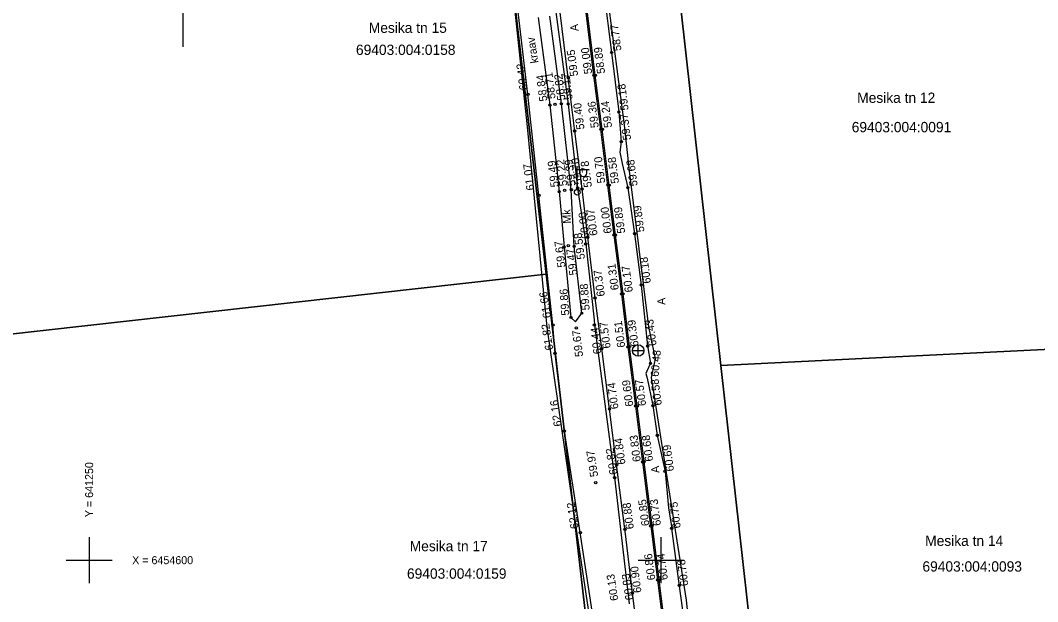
# Model space of a CAD drawing. Extents: x 641037 to 641849, y 6453870 to 6455484.
# Drawn here: x 641244 to 641332.9, y 6454596.4 to 6454647.2 of the extents above; entities that cross this region are included whole.
import ezdxf

# ---------------------------------------------------------------- set-up
doc = ezdxf.new("R2010")
doc.units = 0
for name, color, linetype in [('KKAEV', 7, 'Continuous'), ('KORGUS-EH2000', 7, 'Continuous'), ('MOOTPIIR', 7, 'Continuous'), ('PIIR', 7, 'Continuous'), ('POST', 7, 'Continuous'), ('RAJATIS', 7, 'Continuous'), ('TEE', 7, 'Continuous'), ('VEEKOGU', 7, 'Continuous'), ('VORK', 7, 'Continuous'), ('VORMISTUS', 7, 'Continuous')]:
    doc.layers.add(name, color=color, linetype=linetype)

msp = doc.modelspace()

# ---------------------------------------------------------------- linework, layer by layer
at = {"layer": 'KKAEV'}
for p, q in [((641298.004, 6454617.831), (641298.004, 6454618.831)), ((641297.504, 6454618.331), (641298.504, 6454618.331))]:
    msp.add_line(p, q, dxfattribs=at)
msp.add_circle((641298.004, 6454618.331), 0.5, dxfattribs=at)
at = {"layer": 'KORGUS-EH2000'}
for centre in [(641295.69, 6454644.386), (641291.899, 6454642.173), (641294.157, 6454642.388), (641294.263, 6454642.4), (641288.373, 6454640.722), (641290.287, 6454639.808), (641290.725, 6454639.857), (641291.292, 6454639.9), (641291.889, 6454639.877), (641296.319, 6454639.188), (641292.463, 6454637.515), (641294.754, 6454637.671), (641294.875, 6454637.674), (641296.535, 6454636.588), (641295.362, 6454632.81), (641295.48, 6454632.788), (641289.329, 6454631.897), (641291.099, 6454632.232), (641291.58, 6454632.333), (641292.153, 6454632.385), (641292.718, 6454632.549), (641293.109, 6454632.455), (641297.104, 6454632.568), (641293.605, 6454628.235), (641295.903, 6454628.424), (641296.023, 6454628.427), (641297.7, 6454628.547), (641291.524, 6454627.384), (641291.9, 6454627.488), (641292.413, 6454627.439), (641293.423, 6454627.655), (641298.27, 6454624.056), (641294.242, 6454622.92), (641296.562, 6454623.283), (641296.69, 6454623.287), (641292.126, 6454621.217), (641293.083, 6454621.599), (641290.556, 6454620.574), (641292.605, 6454620.312), (641294.18, 6454620.552), (641294.823, 6454618.505), (641297.127, 6454618.651), (641297.265, 6454618.682), (641298.836, 6454618.734), (641290.738, 6454618.078), (641299.089, 6454617.216), (641295.504, 6454613.206), (641297.798, 6454613.475), (641297.925, 6454613.482), (641299.295, 6454613.52), (641291.556, 6454611.291), (641299.677, 6454610.908), (641296.119, 6454608.356), (641298.39, 6454608.591), (641298.529, 6454608.622), (641300.358, 6454607.765), (641295.949, 6454607.218), (641294.302, 6454606.782), (641292.945, 6454602.409), (641296.848, 6454602.706), (641299.113, 6454602.988), (641299.221, 6454603.008), (641300.949, 6454602.777), (641299.71, 6454598.255), (641299.824, 6454598.262), (641297.513, 6454597.139), (641301.602, 6454597.808)]:
    msp.add_circle(centre, 0.1, dxfattribs=at)
at = {"layer": 'MOOTPIIR'}
for points in [[(641304.022, 6454579.64), (641302.23, 6454596.515), (641299.183, 6454615.96), (641299.512, 6454617.603), (641298.944, 6454620.41), (641297.242, 6454634.03), (641296.824, 6454638.033), (641295.33, 6454649.442), (641297.212, 6454649.681), (641299.542, 6454649.861), (641299.034, 6454655.386), (641294.912, 6454655.386), (641292.403, 6454678.325), (641289.984, 6454703.893), (641291.119, 6454704.61), (641292.314, 6454704.61), (641293.329, 6454704.998), (641293.21, 6454707.895), (641294.852, 6454708.284), (641296.017, 6454710.165), (641296.913, 6454717.573), (641296.286, 6454726.235)], [(641281.058, 6454726.026), (641280.924, 6454719.73), (641279.694, 6454715.81), (641280.769, 6454712.181), (641280.829, 6454708.776), (641281.785, 6454701.847), (641283.398, 6454686.136), (641284.503, 6454675.682), (641284.921, 6454668.095), (641286.549, 6454654.296), (641288.296, 6454637.883), (641290.029, 6454620.38), (641292.269, 6454604.879), (641294.972, 6454586.703)]]:
    msp.add_lwpolyline(points, dxfattribs=at)
at = {"layer": 'PIIR'}
msp.add_lwpolyline([(641303.96, 6454445.92), (641306.49, 6454455.66), (641299.94, 6454538.73), (641295.26, 6454579.15), (641289.95, 6454625), (641283.48, 6454680.88), (641278.73, 6454709.81), (641244.65, 6454671.33), (641263.56, 6454706.01), (641280.97, 6454737.88), (641284.33, 6454744.04), (641288.3, 6454751.28), (641300.85, 6454656.38), (641305.24, 6454617.02), (641309.76, 6454576.76), (641314.52, 6454534.34), (641319.71, 6454490.47), (641325.96, 6454444.21)], dxfattribs=at)
for points in [[(641283.48, 6454680.88), (641289.95, 6454625), (641242.34, 6454619.67), (641218.43, 6454640.23), (641232.83, 6454656.69), (641236.29, 6454655.32), (641244.65, 6454671.33)], [(641300.85, 6454656.38), (641503.5, 6454663.59), (641468.37, 6454625.1), (641305.24, 6454617.02)], [(641289.95, 6454625), (641295.26, 6454579.15), (641233.69, 6454579.14), (641242.34, 6454619.67)], [(641305.24, 6454617.02), (641468.37, 6454625.1), (641433.17, 6454586.67), (641309.76, 6454576.76)]]:
    msp.add_lwpolyline(points, close=True, dxfattribs=at)
at = {"layer": 'POST'}
for p, q in [((641292.682, 6454632.419), (641292.682, 6454634.419)), ((641292.682, 6454634.169), (641293.682, 6454634.169)), ((641292.909, 6454633.848), (641292.909, 6454634.169)), ((641293.521, 6454633.848), (641293.521, 6454634.169)), ((641292.682, 6454632.169), (641292.682, 6454632.169))]:
    msp.add_line(p, q, dxfattribs=at)
msp.add_circle((641292.682, 6454632.169), 0.25, dxfattribs=at)
msp.add_arc((641293.215, 6454633.848), 0.306, 180, 0, dxfattribs=at)
at = {"layer": 'RAJATIS'}
msp.add_lwpolyline([(641289.252, 6454647.454), (641290.287, 6454639.808), (641291.099, 6454632.232), (641291.524, 6454627.384), (641292.126, 6454621.217), (641292.536, 6454620.825), (641293.083, 6454621.599), (641292.413, 6454627.439), (641292.153, 6454632.385), (641291.292, 6454639.9), (641290.276, 6454647.553)], dxfattribs=at)
at = {"layer": 'TEE'}
for points in [[(641298.913, 6454650.194), (641298.628, 6454649.964), (641296.649, 6454649.899), (641295.006, 6454649.723), (641295.69, 6454644.386), (641296.319, 6454639.188), (641296.535, 6454636.588), (641296.393, 6454635.663), (641296.6, 6454634.675), (641297.104, 6454632.568), (641297.7, 6454628.547), (641298.27, 6454624.056), (641298.836, 6454618.734), (641299.089, 6454617.216), (641298.774, 6454616.54), (641298.671, 6454616.317), (641298.802, 6454615.91), (641299.295, 6454613.52), (641299.677, 6454610.908), (641300.358, 6454607.765), (641300.653, 6454604.581), (641300.949, 6454602.777)], [(641298.233, 6454591.221), (641297.513, 6454597.139), (641296.901, 6454602.304), (641296.119, 6454608.356), (641295.504, 6454613.206), (641294.823, 6454618.505), (641294.242, 6454622.92), (641293.605, 6454628.235), (641293.109, 6454632.455), (641292.463, 6454637.515), (641291.899, 6454642.173), (641291.195, 6454647.898)], [(641299.102, 6454602.993), (641298.415, 6454608.57), (641297.806, 6454613.467), (641297.146, 6454618.667), (641296.571, 6454623.272), (641295.904, 6454628.412), (641295.361, 6454632.773), (641294.756, 6454637.659), (641294.144, 6454642.385), (641293.432, 6454648.087)], [(641299.221, 6454603.008), (641298.529, 6454608.622), (641297.925, 6454613.482), (641297.265, 6454618.682), (641296.69, 6454623.287), (641296.023, 6454628.427), (641295.48, 6454632.788), (641294.875, 6454637.674), (641294.263, 6454642.4), (641293.551, 6454648.102)], [(641299.102, 6454602.993), (641299.71, 6454598.255), (641300.397, 6454592.674)], [(641299.221, 6454603.008), (641299.829, 6454598.27), (641300.516, 6454592.689)], [(641308.045, 6454572.693), (641305.469, 6454572.598), (641304.805, 6454572.974), (641304.525, 6454573.301), (641304.193, 6454574.984), (641303.874, 6454576.628), (641303.988, 6454577.777), (641303.815, 6454579.578), (641303.527, 6454580.371), (641303.436, 6454581.343), (641303.228, 6454582.071), (641303.085, 6454583.493), (641303.18, 6454584.646), (641302.759, 6454586.41), (641302.514, 6454588.694), (641302.496, 6454590.25), (641302.171, 6454593.731), (641301.614, 6454597.734), (641300.949, 6454602.777)]]:
    msp.add_lwpolyline(points, dxfattribs=at)
at = {"layer": 'VEEKOGU'}
for points in [[(641295.343, 6454586.574), (641292.945, 6454602.409), (641291.556, 6454611.291), (641290.738, 6454618.078), (641290.556, 6454620.574), (641289.329, 6454631.897), (641288.373, 6454640.722), (641287.397, 6454648.925), (641286.321, 6454659.274), (641285.287, 6454668.774), (641284.84, 6454675.751), (641284.006, 6454684.121), (641283.418, 6454689.903), (641282.857, 6454696.154), (641282.103, 6454703.109), (641281.106, 6454708.747), (641280.925, 6454711.67), (641281.115, 6454712.612), (641282.28, 6454712.859), (641283.318, 6454712.877), (641283.864, 6454712.346), (641284.132, 6454711.525)], [(641284.658, 6454708.995), (641284.54, 6454706.944), (641284.637, 6454705.585), (641285.277, 6454699.116), (641285.911, 6454693.73), (641286.481, 6454687.644), (641287.236, 6454679.978), (641288.097, 6454672.285), (641288.843, 6454664.659), (641289.386, 6454659.668), (641289.839, 6454654.554), (641290.84, 6454647.701), (641291.889, 6454639.877), (641292.718, 6454632.549), (641293.423, 6454627.655), (641294.157, 6454621.001), (641294.18, 6454620.552), (641295.949, 6454607.218), (641297.227, 6454596.174)]]:
    msp.add_lwpolyline(points, dxfattribs=at)
at = {"layer": 'VORK'}
for p, q in [((641250, 6454602), (641250, 6454598)), ((641300, 6454602), (641300, 6454598)), ((641248, 6454600), (641252, 6454600)), ((641298, 6454600), (641302, 6454600))]:
    msp.add_line(p, q, dxfattribs=at)
at = {"layer": 'VORMISTUS'}
msp.add_line((641258.186, 6454663.768), (641258.186, 6454644.872), dxfattribs=at)

# ---------------------------------------------------------------- texts
at = {"layer": 'KORGUS-EH2000'}
for s, rotation, p in [('58.77', 97.55634, (641296.55, 6454644.564)), ('59.05', 97.55634, (641292.759, 6454642.351)), ('59.00', 97.55634, (641293.994, 6454642.546)), ('58.89', 97.55634, (641295.123, 6454642.578)), ('60.42', 97.23934, (641288.336, 6454641.144)), ('58.71', 97.23934, (641290.793, 6454640.368)), ('58.84', 97.23934, (641290.071, 6454640.155)), ('58.82', 97.23934, (641291.643, 6454640.232)), ('59.17', 97.23934, (641292.285, 6454640.299)), ('59.18', 97.55634, (641297.179, 6454639.366)), ('59.40', 97.55634, (641293.323, 6454637.693)), ('59.36', 97.55634, (641294.571, 6454637.839)), ('59.24', 97.55634, (641295.735, 6454637.852)), ('59.37', 97.55634, (641297.395, 6454636.766)), ('61.07', 97.23934, (641288.934, 6454632.378)), ('59.49', 97.23934, (641291.062, 6454632.654)), ('59.22', 97.23934, (641291.827, 6454632.755)), ('59.39', 97.23934, (641292.564, 6454632.762)), ('59.70', 97.23934, (641293.129, 6454632.881)), ('59.78', 97.55634, (641293.969, 6454632.633)), ('59.70', 97.55634, (641295.139, 6454632.998)), ('59.58', 97.55634, (641296.34, 6454632.966)), ('59.68', 97.55634, (641297.964, 6454632.746)), ('59.89', 97.55634, (641298.56, 6454628.725)), ('60.00', 97.23934, (641293.76, 6454628.151)), ('60.07', 97.55634, (641294.465, 6454628.413)), ('60.00', 97.55634, (641295.71, 6454628.602)), ('59.89', 97.55634, (641296.883, 6454628.605)), ('59.58', 97.23934, (641293.362, 6454626.337)), ('59.67', 97.23934, (641291.666, 6454625.625)), ('59.47', 97.23934, (641292.7, 6454624.953)), ('60.31', 97.55634, (641296.319, 6454623.652)), ('60.17', 97.55634, (641297.55, 6454623.465)), ('60.18', 97.55634, (641299.13, 6454624.234)), ('60.37', 97.55634, (641295.102, 6454623.098)), ('59.88', 94.17791, (641293.772, 6454621.868)), ('61.66', 98.90674, (641290.391, 6454621.222)), ('59.86', 94.17791, (641291.994, 6454621.419)), ('61.82', 98.90674, (641290.588, 6454618.405)), ('60.44', 96.07246, (641294.786, 6454618.054)), ('60.57', 97.53506, (641295.613, 6454618.553)), ('60.51', 97.53506, (641296.884, 6454618.629)), ('60.39', 97.53506, (641298.055, 6454618.73)), ('60.43', 97.53506, (641299.626, 6454618.782)), ('59.67', 96.65443, (641293.196, 6454617.818)), ('60.48', 84.94275, (641299.791, 6454616.013)), ('60.74', 97.53506, (641296.294, 6454613.254)), ('60.69', 97.53506, (641297.585, 6454613.473)), ('60.57', 97.53506, (641298.715, 6454613.53)), ('60.58', 97.53506, (641300.085, 6454613.568)), ('62.16', 98.90674, (641291.339, 6454611.738)), ('60.84', 97.53506, (641296.909, 6454608.404)), ('60.83', 97.53506, (641298.247, 6454608.649)), ('60.68', 97.53506, (641299.319, 6454608.67)), ('60.82', 98.90674, (641296.209, 6454607.53)), ('60.69', 97.53506, (641301.148, 6454607.813)), ('59.97', 98.90674, (641294.518, 6454607.333)), ('60.85', 97.53506, (641299, 6454603.036)), ('60.73', 97.53506, (641300.011, 6454603.056)), ('62.12', 98.90674, (641292.802, 6454602.796)), ('60.88', 97.53506, (641297.638, 6454602.754)), ('60.75', 97.53506, (641301.739, 6454602.825)), ('60.86', 97.53506, (641299.517, 6454598.293)), ('60.74', 97.53506, (641300.614, 6454598.31)), ('60.78', 97.53506, (641302.404, 6454597.782)), ('60.90', 97.53506, (641298.303, 6454597.187)), ('60.13', 98.90674, (641296.279, 6454596.507)), ('60.83', 98.90674, (641297.607, 6454596.561))]:
    msp.add_text(s, height=0.7, rotation=rotation, dxfattribs=at).set_placement(p)
at = {"layer": 'PIIR'}
for s, p in [('Mesika tn 15', (641274.456, 6454646.102)), ('69403:004:0158', (641273.333, 6454644.175)), ('Mesika tn 12', (641317.164, 6454639.984)), ('69403:004:0091', (641316.683, 6454637.416)), ('Mesika tn 17', (641278.034, 6454600.786)), ('Mesika tn 14', (641323.108, 6454601.251)), ('69403:004:0093', (641322.867, 6454599.004)), ('69403:004:0159', (641277.794, 6454598.378))]:
    msp.add_text(s, height=0.9, dxfattribs=at).set_placement(p)
at = {"layer": 'RAJATIS'}
msp.add_text('Mk', height=0.7, rotation=93.3236, dxfattribs=at).set_placement((641292.149, 6454629.447))
at = {"layer": 'TEE'}
for rotation, p in [(94.30995, (641292.798, 6454646.274)), (91.43871, (641300.388, 6454622.327)), (94.30995, (641299.869, 6454607.644))]:
    msp.add_text('A', height=0.7, rotation=rotation, dxfattribs=at).set_placement(p)
at = {"layer": 'VEEKOGU'}
msp.add_text('kraav', height=0.7, rotation=98.84325, dxfattribs=at).set_placement((641289.295, 6454643.504))
at = {"layer": 'VORK'}
msp.add_text(' Y = 641250', height=0.7, rotation=90, dxfattribs=at).set_placement((641250.35, 6454603.5))
msp.add_text(' X = 6454600', height=0.7, dxfattribs=at).set_placement((641253.5, 6454599.65))

doc.saveas('drawing.dxf')
